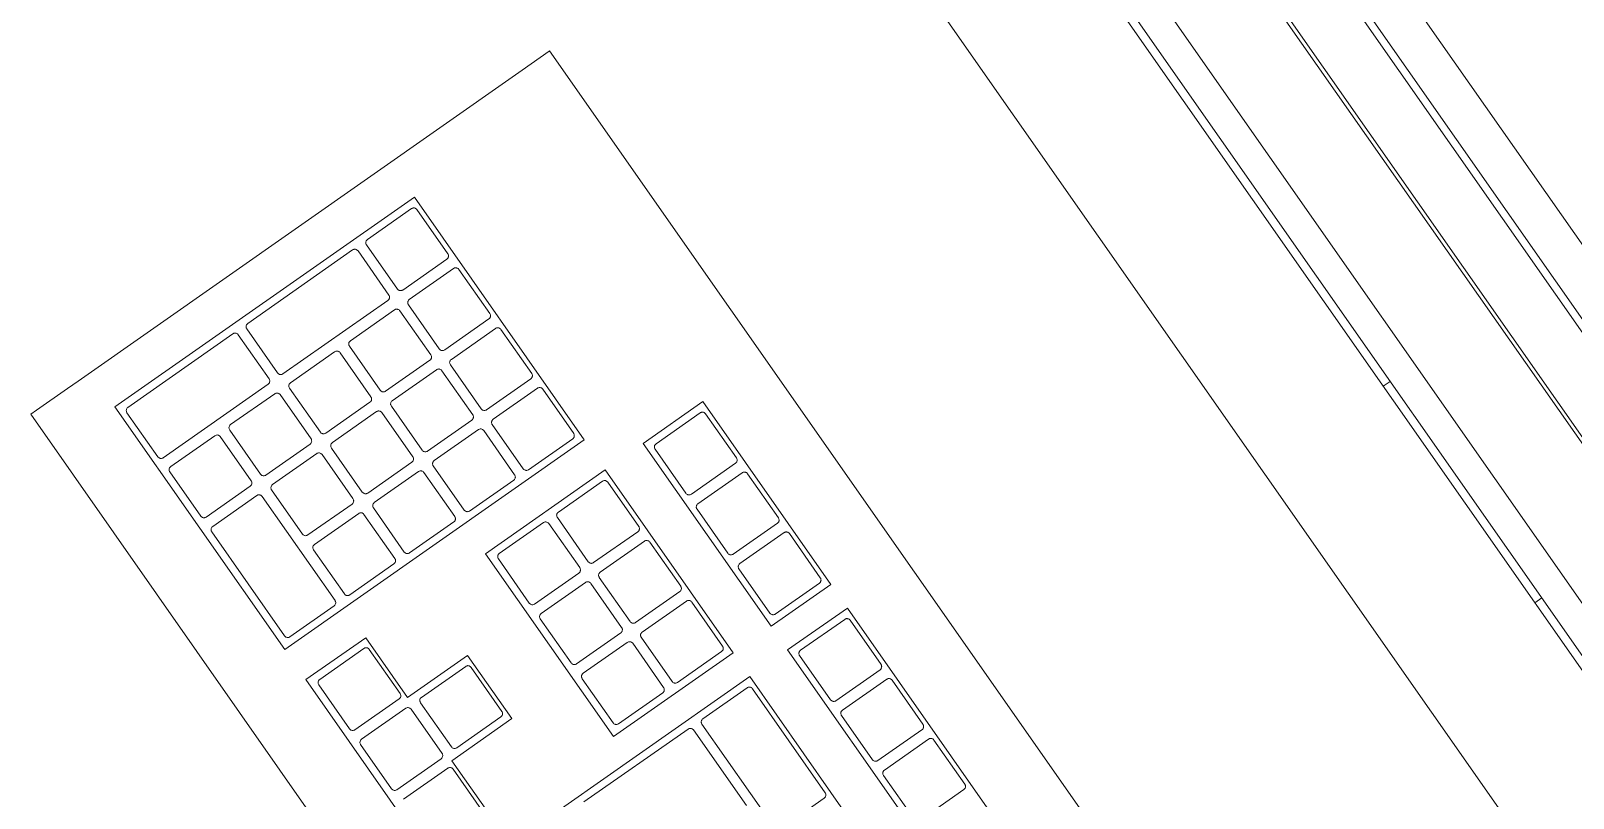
# Model space of a CAD drawing. Header units: inches. Extents: x 1 to 4637, y -664 to 702.
# Drawn here: x 2213.52 to 2229.3, y -300.97 to -293.12 of the extents above; entities that cross this region are included whole.
import ezdxf

# ---------------------------------------------------------------- set-up
doc = ezdxf.new("R2010")
doc.units = ezdxf.units.IN
doc.header["$MEASUREMENT"] = 0
doc.layers.add('I-FURN', color=30, linetype='Continuous', lineweight=9)

# ---------------------------------------------------------------- blocks, each defined once
blk = doc.blocks.new('Desk - Group 1 - No Side Chairs-V16-New Construction - Tel_Data_Elec Plan')
at = {"layer": 'I-FURN'}
for p, q in [((23.736, 25.927), (3.337, 11.643)), ((24.302, 25.788), (3.275, 11.065)), ((24.346, 25.725), (3.319, 11.001)), ((24.346, 25.725), (3.319, 11.001)), ((24.699, 25.221), (3.672, 10.497)), ((4.118, 10.764), (24.296, 24.892)), ((4.407, 9.447), (25.435, 24.17)), ((4.408, 9.447), (25.435, 24.17)), ((4.656, 9.996), (24.834, 24.124)), ((21.446, 21.272), (8.495, 12.204)), ((9.36, 10.969), (22.311, 20.037)), ((25.267, 17.82), (10.432, 7.432)), ((16.029, 17.584), (16.078, 17.514)), ((13.863, 15.963), (13.814, 16.033)), ((16.832, 9.48), (26.055, 15.939)), ((14.15, 2.123), (28.985, 12.511)), ((16.132, 10.48), (18.615, 12.219)), ((17.483, 11.365), (17.935, 11.681)), ((19.044, 11.606), (16.561, 9.867)), ((17.989, 11.671), (18.306, 11.219)), ((16.87, 10.936), (17.322, 11.252)), ((17.377, 11.242), (17.693, 10.79)), ((17.79, 10.858), (17.473, 11.31)), ((18.296, 11.164), (17.845, 10.848)), ((16.258, 10.507), (16.709, 10.823)), ((16.764, 10.813), (17.08, 10.361)), ((17.177, 10.429), (16.861, 10.881)), ((17.684, 10.735), (17.232, 10.419)), ((16.561, 9.867), (16.132, 10.48)), ((16.564, 10), (16.248, 10.452)), ((14.02, 9.001), (15.89, 10.311)), ((15.89, 10.311), (16.319, 9.698)), ((17.071, 10.306), (16.619, 9.99)), ((15.371, 9.886), (15.822, 10.202)), ((15.877, 10.192), (16.194, 9.74)), ((16.958, 9.507), (18.022, 10.252)), ((18.077, 10.242), (18.393, 9.79)), ((15.678, 9.379), (15.361, 9.831)), ((16.319, 9.698), (14.449, 8.388)), ((14.758, 9.457), (15.209, 9.773)), ((15.264, 9.763), (15.581, 9.311)), ((16.184, 9.685), (15.732, 9.369)), ((18.384, 9.735), (17.319, 8.99)), ((18.977, 6.417), (16.832, 9.48)), ((14.145, 9.028), (14.597, 9.344)), ((14.651, 9.334), (14.968, 8.882)), ((15.065, 8.95), (14.748, 9.402)), ((17.265, 9), (16.948, 9.452)), ((17.38, 8.903), (18.154, 9.445)), ((14.72, 8.001), (16.59, 9.311)), ((15.571, 9.256), (15.12, 8.94)), ((16.071, 8.886), (16.522, 9.202)), ((16.577, 9.192), (16.894, 8.74)), ((16.59, 9.311), (17.448, 8.086)), ((14.449, 8.388), (14.02, 9.001)), ((14.452, 8.521), (14.135, 8.973)), ((18.116, 7.783), (17.371, 8.848)), ((14.958, 8.827), (14.507, 8.511)), ((15.458, 8.457), (15.909, 8.773)), ((15.964, 8.763), (16.281, 8.311)), ((16.378, 8.379), (16.061, 8.831)), ((16.884, 8.685), (16.432, 8.369)), ((16.493, 8.282), (16.945, 8.598)), ((17, 8.589), (17.316, 8.136)), ((15.765, 7.95), (15.448, 8.402)), ((14.845, 8.028), (15.297, 8.344)), ((15.352, 8.334), (15.668, 7.882)), ((16.271, 8.256), (15.82, 7.94)), ((16.8, 7.775), (16.484, 8.227)), ((17.448, 8.086), (15.578, 6.776)), ((15.881, 7.853), (16.332, 8.169)), ((16.387, 8.16), (16.704, 7.707)), ((17.307, 8.082), (16.855, 7.765)), ((15.578, 6.776), (14.72, 8.001)), ((15.152, 7.521), (14.836, 7.973)), ((11.93, 6.048), (14.413, 7.787)), ((14.413, 7.787), (16.558, 4.723)), ((15.658, 7.827), (15.207, 7.511)), ((15.268, 7.424), (15.719, 7.74)), ((16.188, 7.346), (15.871, 7.798)), ((13.894, 7.362), (14.345, 7.678)), ((14.4, 7.668), (14.717, 7.216)), ((15.774, 7.73), (16.091, 7.278)), ((16.694, 7.653), (16.243, 7.336)), ((10.435, 7.428), (10.432, 7.432)), ((10.63, 7.15), (10.435, 7.428)), ((14.201, 6.855), (13.884, 7.307)), ((15.575, 6.917), (15.258, 7.369)), ((10.677, 7.082), (10.63, 7.15)), ((13.281, 6.933), (13.733, 7.249)), ((13.787, 7.239), (14.104, 6.787)), ((14.707, 7.161), (14.256, 6.845)), ((16.081, 7.223), (15.63, 6.907)), ((13.811, 2.607), (10.677, 7.082)), ((14.317, 6.758), (14.768, 7.074)), ((14.823, 7.064), (15.14, 6.612)), ((16.619, 6.592), (17.264, 7.044)), ((17.264, 7.044), (17.694, 6.431)), ((12.668, 6.504), (13.12, 6.82)), ((13.175, 6.81), (13.491, 6.358)), ((13.588, 6.426), (13.271, 6.878)), ((16.739, 6.628), (17.19, 6.944)), ((17.245, 6.934), (17.562, 6.482)), ((17.694, 6.431), (18.306, 6.86)), ((14.094, 6.732), (13.643, 6.416)), ((13.704, 6.329), (14.155, 6.645)), ((14.21, 6.635), (14.527, 6.183)), ((14.624, 6.251), (14.307, 6.703)), ((17.781, 6.444), (18.232, 6.76)), ((15.13, 6.557), (14.678, 6.241)), ((17.049, 5.979), (16.619, 6.592)), ((17.046, 6.121), (16.729, 6.573)), ((12.056, 6.074), (12.507, 6.391)), ((12.562, 6.381), (12.879, 5.929)), ((12.975, 5.996), (12.659, 6.449)), ((14.746, 6.145), (15.197, 6.461)), ((15.252, 6.452), (15.569, 5.999)), ((17.552, 6.427), (17.101, 6.111)), ((17.168, 6.015), (17.619, 6.331)), ((17.674, 6.321), (17.991, 5.869)), ((18.088, 5.937), (17.771, 6.389)), ((13.482, 6.303), (13.03, 5.987)), ((13.091, 5.9), (13.543, 6.216)), ((13.597, 6.206), (13.914, 5.754)), ((14.011, 5.822), (13.694, 6.274)), ((18.735, 6.247), (16.865, 4.938)), ((14.075, 2.984), (11.93, 6.048)), ((12.363, 5.567), (12.046, 6.02)), ((14.517, 6.128), (14.066, 5.812)), ((14.133, 5.716), (14.584, 6.032)), ((14.639, 6.023), (14.956, 5.57)), ((15.053, 5.638), (14.736, 6.09)), ((12.869, 5.874), (12.417, 5.558)), ((13.398, 5.393), (13.081, 5.845)), ((15.559, 5.945), (15.107, 5.628)), ((15.175, 5.532), (15.626, 5.849)), ((16.436, 5.55), (17.049, 5.979)), ((16.555, 5.586), (17.007, 5.902)), ((17.061, 5.892), (17.378, 5.44)), ((17.475, 5.508), (17.158, 5.96)), ((12.478, 5.471), (12.93, 5.787)), ((12.985, 5.777), (13.737, 4.703)), ((13.904, 5.699), (13.453, 5.383)), ((15.681, 5.839), (15.998, 5.387)), ((17.981, 5.814), (17.53, 5.498)), ((13.52, 5.287), (13.972, 5.603)), ((14.026, 5.593), (14.343, 5.141)), ((14.44, 5.209), (14.123, 5.661)), ((16.865, 4.938), (16.436, 5.55)), ((16.862, 5.079), (16.545, 5.531)), ((13.221, 4.342), (12.469, 5.416)), ((14.946, 5.515), (14.495, 5.199)), ((14.562, 5.103), (15.013, 5.419)), ((15.068, 5.41), (15.385, 4.958)), ((15.482, 5.025), (15.165, 5.478)), ((17.368, 5.385), (16.917, 5.069)), ((13.827, 4.78), (13.51, 5.232)), ((14.991, 4.491), (16.055, 5.236)), ((15.988, 5.332), (15.536, 5.016)), ((16.11, 5.226), (16.427, 4.774)), ((14.333, 5.086), (13.882, 4.77)), ((13.949, 4.674), (14.401, 4.99)), ((14.456, 4.981), (14.772, 4.529)), ((14.869, 4.596), (14.552, 5.048)), ((15.375, 4.903), (14.924, 4.587)), ((13.727, 4.648), (13.275, 4.332)), ((14.256, 4.167), (13.94, 4.619)), ((16.558, 4.723), (14.075, 2.984)), ((16.417, 4.719), (15.353, 3.974)), ((13.336, 4.245), (13.788, 4.561)), ((13.843, 4.552), (14.595, 3.478)), ((14.762, 4.474), (14.311, 4.158)), ((15.298, 3.984), (14.981, 4.436)), ((14.378, 4.062), (14.83, 4.378)), ((14.885, 4.368), (15.201, 3.916)), ((14.079, 3.116), (13.327, 4.19)), ((14.685, 3.554), (14.369, 4.007)), ((15.192, 3.861), (14.74, 3.545)), ((14.585, 3.423), (14.134, 3.107)), ((13.887, 2.498), (13.811, 2.607)), ((14.109, 2.181), (13.887, 2.498)), ((14.15, 2.123), (14.109, 2.181))]:
    blk.add_line(p, q, dxfattribs=at)
for points in [[(17.935, 11.681), (17.937, 11.683), (17.944, 11.686), (17.954, 11.688), (17.964, 11.688), (17.974, 11.685), (17.983, 11.679), (17.987, 11.674), (17.989, 11.671)], [(17.473, 11.31), (17.471, 11.313), (17.468, 11.319), (17.466, 11.329), (17.466, 11.339), (17.469, 11.349), (17.475, 11.358), (17.48, 11.363), (17.483, 11.365)], [(17.322, 11.252), (17.325, 11.254), (17.331, 11.257), (17.341, 11.259), (17.352, 11.259), (17.362, 11.256), (17.37, 11.25), (17.375, 11.245), (17.377, 11.242)], [(16.861, 10.881), (16.859, 10.884), (16.856, 10.89), (16.853, 10.9), (16.854, 10.91), (16.857, 10.92), (16.862, 10.929), (16.867, 10.934), (16.87, 10.936)], [(16.709, 10.823), (16.712, 10.825), (16.718, 10.828), (16.729, 10.83), (16.739, 10.83), (16.749, 10.826), (16.757, 10.821), (16.762, 10.816), (16.764, 10.813)], [(16.248, 10.452), (16.246, 10.455), (16.243, 10.461), (16.24, 10.471), (16.241, 10.481), (16.244, 10.491), (16.249, 10.5), (16.255, 10.505), (16.258, 10.507)], [(15.822, 10.202), (15.825, 10.204), (15.831, 10.207), (15.842, 10.209), (15.852, 10.209), (15.862, 10.205), (15.87, 10.2), (15.875, 10.195), (15.877, 10.192)], [(15.361, 9.831), (15.359, 9.834), (15.356, 9.84), (15.354, 9.85), (15.354, 9.86), (15.357, 9.87), (15.363, 9.879), (15.368, 9.884), (15.371, 9.886)], [(15.209, 9.773), (15.212, 9.775), (15.219, 9.778), (15.229, 9.78), (15.239, 9.78), (15.249, 9.776), (15.258, 9.771), (15.262, 9.766), (15.264, 9.763)], [(16.948, 9.452), (16.946, 9.455), (16.942, 9.463), (16.94, 9.475), (16.942, 9.487), (16.948, 9.499), (16.954, 9.505), (16.958, 9.507)], [(14.597, 9.344), (14.6, 9.346), (14.606, 9.349), (14.616, 9.351), (14.627, 9.351), (14.636, 9.347), (14.645, 9.342), (14.65, 9.337), (14.651, 9.334)], [(14.748, 9.402), (14.746, 9.405), (14.743, 9.411), (14.741, 9.421), (14.741, 9.431), (14.744, 9.441), (14.75, 9.45), (14.755, 9.455), (14.758, 9.457)], [(14.135, 8.973), (14.134, 8.975), (14.13, 8.981), (14.128, 8.991), (14.128, 9.002), (14.131, 9.012), (14.137, 9.021), (14.142, 9.026), (14.145, 9.028)], [(16.061, 8.831), (16.059, 8.834), (16.055, 8.842), (16.053, 8.854), (16.055, 8.866), (16.061, 8.878), (16.067, 8.884), (16.071, 8.886)], [(17.371, 8.848), (17.368, 8.852), (17.365, 8.859), (17.363, 8.871), (17.365, 8.884), (17.371, 8.895), (17.377, 8.901), (17.38, 8.903)], [(16.894, 8.74), (16.896, 8.737), (16.9, 8.729), (16.901, 8.717), (16.899, 8.705), (16.893, 8.694), (16.887, 8.688), (16.884, 8.685)], [(15.448, 8.402), (15.446, 8.405), (15.442, 8.413), (15.44, 8.425), (15.443, 8.437), (15.448, 8.449), (15.454, 8.454), (15.458, 8.457)], [(16.281, 8.311), (16.283, 8.308), (16.287, 8.3), (16.289, 8.288), (16.287, 8.276), (16.281, 8.265), (16.275, 8.259), (16.271, 8.256)], [(16.484, 8.227), (16.481, 8.231), (16.478, 8.238), (16.476, 8.25), (16.478, 8.263), (16.484, 8.274), (16.49, 8.28), (16.493, 8.282)], [(17.316, 8.136), (17.319, 8.133), (17.322, 8.126), (17.324, 8.113), (17.322, 8.101), (17.316, 8.09), (17.31, 8.084), (17.307, 8.082)], [(14.836, 7.973), (14.833, 7.976), (14.83, 7.984), (14.828, 7.996), (14.83, 8.008), (14.836, 8.019), (14.842, 8.025), (14.845, 8.028)], [(15.668, 7.882), (15.67, 7.879), (15.674, 7.871), (15.676, 7.859), (15.674, 7.847), (15.668, 7.836), (15.662, 7.83), (15.658, 7.827)], [(15.871, 7.798), (15.869, 7.802), (15.865, 7.809), (15.863, 7.821), (15.865, 7.834), (15.871, 7.845), (15.877, 7.851), (15.881, 7.853)], [(16.704, 7.707), (16.706, 7.704), (16.71, 7.697), (16.711, 7.684), (16.709, 7.672), (16.703, 7.661), (16.697, 7.655), (16.694, 7.653)], [(15.258, 7.369), (15.256, 7.373), (15.252, 7.38), (15.251, 7.392), (15.253, 7.405), (15.258, 7.416), (15.265, 7.422), (15.268, 7.424)], [(13.884, 7.307), (13.882, 7.31), (13.878, 7.318), (13.876, 7.33), (13.878, 7.342), (13.884, 7.353), (13.89, 7.359), (13.894, 7.362)], [(16.091, 7.278), (16.093, 7.275), (16.097, 7.267), (16.099, 7.255), (16.097, 7.243), (16.091, 7.232), (16.085, 7.226), (16.081, 7.223)], [(14.717, 7.216), (14.719, 7.213), (14.723, 7.205), (14.725, 7.193), (14.722, 7.181), (14.717, 7.169), (14.711, 7.163), (14.707, 7.161)], [(13.271, 6.878), (13.269, 6.881), (13.265, 6.888), (13.264, 6.901), (13.266, 6.913), (13.272, 6.924), (13.278, 6.93), (13.281, 6.933)], [(14.104, 6.787), (14.106, 6.784), (14.11, 6.776), (14.112, 6.764), (14.11, 6.751), (14.104, 6.74), (14.098, 6.734), (14.094, 6.732)], [(14.307, 6.703), (14.305, 6.706), (14.301, 6.714), (14.299, 6.726), (14.301, 6.738), (14.307, 6.75), (14.313, 6.755), (14.317, 6.758)], [(12.659, 6.449), (12.656, 6.452), (12.653, 6.459), (12.651, 6.472), (12.653, 6.484), (12.659, 6.495), (12.665, 6.501), (12.668, 6.504)], [(15.14, 6.612), (15.142, 6.609), (15.146, 6.601), (15.147, 6.589), (15.145, 6.577), (15.139, 6.566), (15.133, 6.56), (15.13, 6.557)], [(16.729, 6.573), (16.727, 6.576), (16.723, 6.584), (16.721, 6.596), (16.724, 6.608), (16.729, 6.619), (16.735, 6.625), (16.739, 6.628)], [(17.562, 6.482), (17.564, 6.478), (17.568, 6.471), (17.57, 6.459), (17.567, 6.446), (17.562, 6.435), (17.555, 6.429), (17.552, 6.427)], [(13.491, 6.358), (13.494, 6.354), (13.497, 6.347), (13.499, 6.335), (13.497, 6.322), (13.491, 6.311), (13.485, 6.305), (13.482, 6.303)], [(13.694, 6.274), (13.692, 6.277), (13.688, 6.285), (13.686, 6.297), (13.688, 6.309), (13.694, 6.321), (13.7, 6.326), (13.704, 6.329)], [(17.771, 6.389), (17.769, 6.392), (17.765, 6.4), (17.763, 6.412), (17.765, 6.425), (17.771, 6.436), (17.777, 6.442), (17.781, 6.444)], [(14.527, 6.183), (14.529, 6.18), (14.533, 6.172), (14.535, 6.16), (14.532, 6.148), (14.527, 6.136), (14.521, 6.131), (14.517, 6.128)], [(12.046, 6.02), (12.044, 6.023), (12.04, 6.03), (12.038, 6.043), (12.04, 6.055), (12.046, 6.066), (12.052, 6.072), (12.056, 6.074)], [(14.736, 6.09), (14.734, 6.094), (14.73, 6.101), (14.728, 6.113), (14.73, 6.126), (14.736, 6.137), (14.742, 6.143), (14.746, 6.145)], [(15.569, 5.999), (15.571, 5.996), (15.575, 5.989), (15.576, 5.976), (15.574, 5.964), (15.568, 5.953), (15.562, 5.947), (15.559, 5.945)], [(17.158, 5.96), (17.156, 5.963), (17.152, 5.971), (17.15, 5.983), (17.153, 5.996), (17.158, 6.007), (17.164, 6.012), (17.168, 6.015)], [(12.879, 5.929), (12.881, 5.925), (12.884, 5.918), (12.886, 5.906), (12.884, 5.893), (12.878, 5.882), (12.872, 5.876), (12.869, 5.874)], [(13.081, 5.845), (13.079, 5.848), (13.075, 5.856), (13.074, 5.868), (13.076, 5.88), (13.082, 5.891), (13.088, 5.897), (13.091, 5.9)], [(17.991, 5.869), (17.993, 5.866), (17.997, 5.858), (17.999, 5.846), (17.996, 5.833), (17.991, 5.822), (17.985, 5.817), (17.981, 5.814)], [(13.914, 5.754), (13.916, 5.751), (13.92, 5.743), (13.922, 5.731), (13.92, 5.719), (13.914, 5.707), (13.908, 5.702), (13.904, 5.699)], [(14.123, 5.661), (14.121, 5.665), (14.117, 5.672), (14.115, 5.684), (14.118, 5.697), (14.123, 5.708), (14.129, 5.714), (14.133, 5.716)], [(14.956, 5.57), (14.958, 5.567), (14.962, 5.559), (14.964, 5.547), (14.961, 5.535), (14.956, 5.524), (14.95, 5.518), (14.946, 5.515)], [(15.165, 5.478), (15.163, 5.481), (15.159, 5.488), (15.157, 5.501), (15.159, 5.513), (15.165, 5.524), (15.171, 5.53), (15.175, 5.532)], [(16.545, 5.531), (16.543, 5.534), (16.539, 5.542), (16.538, 5.554), (16.54, 5.567), (16.546, 5.578), (16.552, 5.583), (16.555, 5.586)], [(12.469, 5.416), (12.466, 5.419), (12.463, 5.427), (12.461, 5.439), (12.463, 5.451), (12.469, 5.462), (12.475, 5.468), (12.478, 5.471)], [(15.998, 5.387), (16, 5.383), (16.004, 5.376), (16.005, 5.363), (16.003, 5.351), (15.997, 5.34), (15.991, 5.334), (15.988, 5.332)], [(17.378, 5.44), (17.38, 5.437), (17.384, 5.429), (17.386, 5.417), (17.384, 5.404), (17.378, 5.393), (17.372, 5.388), (17.368, 5.385)], [(13.51, 5.232), (13.508, 5.236), (13.504, 5.243), (13.503, 5.255), (13.505, 5.268), (13.511, 5.279), (13.517, 5.285), (13.52, 5.287)], [(14.343, 5.141), (14.345, 5.138), (14.349, 5.13), (14.351, 5.118), (14.349, 5.106), (14.343, 5.095), (14.337, 5.089), (14.333, 5.086)], [(14.552, 5.048), (14.55, 5.052), (14.546, 5.059), (14.544, 5.072), (14.547, 5.084), (14.553, 5.095), (14.559, 5.101), (14.562, 5.103)], [(15.385, 4.958), (15.387, 4.954), (15.391, 4.947), (15.393, 4.934), (15.391, 4.922), (15.385, 4.911), (15.379, 4.905), (15.375, 4.903)], [(16.427, 4.774), (16.429, 4.771), (16.433, 4.763), (16.434, 4.751), (16.432, 4.738), (16.426, 4.727), (16.42, 4.721), (16.417, 4.719)], [(13.737, 4.703), (13.739, 4.7), (13.743, 4.692), (13.744, 4.68), (13.742, 4.668), (13.736, 4.657), (13.73, 4.651), (13.727, 4.648)], [(13.94, 4.619), (13.937, 4.623), (13.934, 4.63), (13.932, 4.643), (13.934, 4.655), (13.94, 4.666), (13.946, 4.672), (13.949, 4.674)], [(14.772, 4.529), (14.775, 4.525), (14.778, 4.518), (14.78, 4.505), (14.778, 4.493), (14.772, 4.482), (14.766, 4.476), (14.762, 4.474)], [(14.981, 4.436), (14.979, 4.439), (14.975, 4.447), (14.974, 4.459), (14.976, 4.471), (14.982, 4.482), (14.988, 4.488), (14.991, 4.491)], [(13.327, 4.19), (13.324, 4.194), (13.321, 4.201), (13.319, 4.214), (13.321, 4.226), (13.327, 4.237), (13.333, 4.243), (13.336, 4.245)], [(14.369, 4.007), (14.366, 4.01), (14.363, 4.018), (14.361, 4.03), (14.363, 4.042), (14.369, 4.053), (14.375, 4.059), (14.378, 4.062)], [(15.201, 3.916), (15.204, 3.912), (15.207, 3.905), (15.209, 3.893), (15.207, 3.88), (15.201, 3.869), (15.195, 3.863), (15.192, 3.861)], [(14.595, 3.478), (14.597, 3.474), (14.601, 3.467), (14.602, 3.454), (14.6, 3.442), (14.594, 3.431), (14.588, 3.425), (14.585, 3.423)]]:
    blk.add_open_spline(points, degree=3, dxfattribs=at)
for points, knots in [([(17.693, 10.79), (17.696, 10.787), (17.699, 10.779), (17.701, 10.769), (17.7, 10.761), (17.698, 10.753), (17.693, 10.744), (17.687, 10.738), (17.684, 10.735)], [0, 0, 0, 0, 0.2, 0.4, 0.5, 0.6, 0.8, 1, 1, 1, 1]), ([(17.845, 10.848), (17.841, 10.846), (17.834, 10.842), (17.822, 10.84), (17.812, 10.842), (17.8, 10.847), (17.793, 10.853), (17.79, 10.858)], [0, 0, 0, 0, 0.2, 0.4, 0.55, 0.7, 1, 1, 1, 1]), ([(17.232, 10.419), (17.229, 10.417), (17.221, 10.413), (17.209, 10.411), (17.199, 10.413), (17.188, 10.417), (17.181, 10.424), (17.177, 10.429)], [0, 0, 0, 0, 0.2, 0.4, 0.55, 0.7, 1, 1, 1, 1]), ([(17.08, 10.361), (17.083, 10.358), (17.086, 10.35), (17.088, 10.34), (17.087, 10.332), (17.085, 10.324), (17.08, 10.314), (17.074, 10.309), (17.071, 10.306)], [0, 0, 0, 0, 0.2, 0.4, 0.5, 0.6, 0.8, 1, 1, 1, 1]), ([(18.022, 10.252), (18.025, 10.255), (18.033, 10.258), (18.044, 10.26), (18.055, 10.258), (18.066, 10.254), (18.073, 10.247), (18.077, 10.242)], [0, 0, 0, 0, 0.2, 0.4, 0.55, 0.7, 1, 1, 1, 1]), ([(16.619, 9.99), (16.616, 9.988), (16.608, 9.984), (16.597, 9.982), (16.586, 9.984), (16.575, 9.988), (16.568, 9.995), (16.564, 10)], [0, 0, 0, 0, 0.2, 0.4, 0.55, 0.7, 1, 1, 1, 1]), ([(16.194, 9.74), (16.196, 9.737), (16.2, 9.729), (16.201, 9.719), (16.2, 9.711), (16.198, 9.703), (16.194, 9.693), (16.187, 9.688), (16.184, 9.685)], [0, 0, 0, 0, 0.2, 0.4, 0.5, 0.6, 0.8, 1, 1, 1, 1]), ([(15.732, 9.369), (15.729, 9.367), (15.721, 9.363), (15.71, 9.361), (15.7, 9.363), (15.688, 9.367), (15.681, 9.374), (15.678, 9.379)], [0, 0, 0, 0, 0.2, 0.4, 0.55, 0.7, 1, 1, 1, 1]), ([(15.581, 9.311), (15.583, 9.308), (15.587, 9.3), (15.588, 9.29), (15.588, 9.282), (15.586, 9.274), (15.581, 9.264), (15.575, 9.258), (15.571, 9.256)], [0, 0, 0, 0, 0.2, 0.4, 0.5, 0.6, 0.8, 1, 1, 1, 1]), ([(16.522, 9.202), (16.526, 9.204), (16.533, 9.208), (16.545, 9.21), (16.555, 9.208), (16.566, 9.204), (16.574, 9.197), (16.577, 9.192)], [0, 0, 0, 0, 0.2, 0.4, 0.55, 0.7, 1, 1, 1, 1]), ([(17.319, 8.99), (17.316, 8.988), (17.308, 8.984), (17.297, 8.983), (17.287, 8.984), (17.275, 8.989), (17.268, 8.995), (17.265, 9)], [0, 0, 0, 0, 0.2, 0.4, 0.55, 0.7, 1, 1, 1, 1]), ([(14.968, 8.882), (14.97, 8.879), (14.974, 8.871), (14.976, 8.861), (14.975, 8.853), (14.973, 8.845), (14.968, 8.835), (14.962, 8.829), (14.958, 8.827)], [0, 0, 0, 0, 0.2, 0.4, 0.5, 0.6, 0.8, 1, 1, 1, 1]), ([(15.12, 8.94), (15.116, 8.937), (15.109, 8.934), (15.097, 8.932), (15.087, 8.934), (15.075, 8.938), (15.068, 8.945), (15.065, 8.95)], [0, 0, 0, 0, 0.2, 0.4, 0.55, 0.7, 1, 1, 1, 1]), ([(15.909, 8.773), (15.913, 8.775), (15.92, 8.779), (15.932, 8.781), (15.942, 8.779), (15.954, 8.775), (15.961, 8.768), (15.964, 8.763)], [0, 0, 0, 0, 0.2, 0.4, 0.55, 0.7, 1, 1, 1, 1]), ([(16.945, 8.598), (16.948, 8.601), (16.956, 8.604), (16.967, 8.606), (16.978, 8.604), (16.989, 8.6), (16.996, 8.594), (17, 8.589)], [0, 0, 0, 0, 0.2, 0.4, 0.55, 0.7, 1, 1, 1, 1]), ([(14.507, 8.511), (14.504, 8.508), (14.496, 8.505), (14.484, 8.503), (14.474, 8.505), (14.463, 8.509), (14.456, 8.516), (14.452, 8.521)], [0, 0, 0, 0, 0.2, 0.4, 0.55, 0.7, 1, 1, 1, 1]), ([(16.432, 8.369), (16.429, 8.367), (16.421, 8.363), (16.41, 8.362), (16.4, 8.363), (16.388, 8.368), (16.381, 8.374), (16.378, 8.379)], [0, 0, 0, 0, 0.2, 0.4, 0.55, 0.7, 1, 1, 1, 1]), ([(15.297, 8.344), (15.3, 8.346), (15.308, 8.35), (15.319, 8.352), (15.329, 8.35), (15.341, 8.346), (15.348, 8.339), (15.352, 8.334)], [0, 0, 0, 0, 0.2, 0.4, 0.55, 0.7, 1, 1, 1, 1]), ([(16.332, 8.169), (16.336, 8.172), (16.343, 8.175), (16.355, 8.177), (16.365, 8.175), (16.376, 8.171), (16.384, 8.165), (16.387, 8.16)], [0, 0, 0, 0, 0.2, 0.4, 0.55, 0.7, 1, 1, 1, 1]), ([(15.82, 7.94), (15.816, 7.938), (15.809, 7.934), (15.797, 7.933), (15.787, 7.934), (15.775, 7.939), (15.768, 7.945), (15.765, 7.95)], [0, 0, 0, 0, 0.2, 0.4, 0.55, 0.7, 1, 1, 1, 1]), ([(15.719, 7.74), (15.723, 7.743), (15.73, 7.746), (15.742, 7.748), (15.752, 7.746), (15.764, 7.742), (15.771, 7.736), (15.774, 7.73)], [0, 0, 0, 0, 0.2, 0.4, 0.55, 0.7, 1, 1, 1, 1]), ([(16.855, 7.765), (16.852, 7.763), (16.844, 7.759), (16.833, 7.758), (16.823, 7.759), (16.811, 7.764), (16.804, 7.77), (16.8, 7.775)], [0, 0, 0, 0, 0.2, 0.4, 0.55, 0.7, 1, 1, 1, 1]), ([(14.345, 7.678), (14.349, 7.68), (14.356, 7.684), (14.368, 7.685), (14.378, 7.684), (14.39, 7.679), (14.397, 7.673), (14.4, 7.668)], [0, 0, 0, 0, 0.2, 0.4, 0.55, 0.7, 1, 1, 1, 1]), ([(15.207, 7.511), (15.204, 7.509), (15.196, 7.505), (15.185, 7.503), (15.174, 7.505), (15.163, 7.509), (15.156, 7.516), (15.152, 7.521)], [0, 0, 0, 0, 0.2, 0.4, 0.55, 0.7, 1, 1, 1, 1]), ([(16.243, 7.336), (16.239, 7.334), (16.232, 7.33), (16.22, 7.329), (16.21, 7.33), (16.198, 7.335), (16.191, 7.341), (16.188, 7.346)], [0, 0, 0, 0, 0.2, 0.4, 0.55, 0.7, 1, 1, 1, 1]), ([(13.733, 7.249), (13.736, 7.251), (13.744, 7.255), (13.755, 7.256), (13.765, 7.255), (13.777, 7.25), (13.784, 7.244), (13.787, 7.239)], [0, 0, 0, 0, 0.2, 0.4, 0.55, 0.7, 1, 1, 1, 1]), ([(14.768, 7.074), (14.771, 7.076), (14.779, 7.08), (14.791, 7.082), (14.801, 7.08), (14.812, 7.076), (14.819, 7.069), (14.823, 7.064)], [0, 0, 0, 0, 0.2, 0.4, 0.55, 0.7, 1, 1, 1, 1]), ([(17.19, 6.944), (17.194, 6.946), (17.201, 6.95), (17.216, 6.952), (17.232, 6.948), (17.242, 6.939), (17.245, 6.934)], [0.0012855, 0.0012855, 0.0012855, 0.0012855, 0.2, 0.4, 0.7, 1, 1, 1, 1]), ([(13.12, 6.82), (13.123, 6.822), (13.131, 6.826), (13.142, 6.827), (13.153, 6.826), (13.164, 6.821), (13.171, 6.815), (13.175, 6.81)], [0, 0, 0, 0, 0.2, 0.4, 0.55, 0.7, 1, 1, 1, 1]), ([(14.256, 6.845), (14.252, 6.843), (14.245, 6.839), (14.233, 6.837), (14.223, 6.839), (14.211, 6.843), (14.204, 6.85), (14.201, 6.855)], [0, 0, 0, 0, 0.2, 0.4, 0.55, 0.7, 1, 1, 1, 1]), ([(15.63, 6.907), (15.626, 6.905), (15.619, 6.901), (15.607, 6.9), (15.597, 6.901), (15.586, 6.906), (15.578, 6.912), (15.575, 6.917)], [0, 0, 0, 0, 0.2, 0.4, 0.55, 0.7, 1, 1, 1, 1]), ([(14.155, 6.645), (14.159, 6.647), (14.166, 6.651), (14.178, 6.653), (14.188, 6.651), (14.2, 6.647), (14.207, 6.64), (14.21, 6.635)], [0, 0, 0, 0, 0.2, 0.4, 0.55, 0.7, 1, 1, 1, 1]), ([(12.507, 6.391), (12.51, 6.393), (12.518, 6.397), (12.53, 6.398), (12.54, 6.397), (12.551, 6.392), (12.558, 6.386), (12.562, 6.381)], [0, 0, 0, 0, 0.2, 0.4, 0.55, 0.7, 1, 1, 1, 1]), ([(13.643, 6.416), (13.639, 6.413), (13.632, 6.41), (13.62, 6.408), (13.61, 6.41), (13.599, 6.414), (13.592, 6.421), (13.588, 6.426)], [0, 0, 0, 0, 0.2, 0.4, 0.55, 0.7, 1, 1, 1, 1]), ([(15.197, 6.461), (15.201, 6.464), (15.208, 6.467), (15.219, 6.469), (15.23, 6.467), (15.241, 6.463), (15.248, 6.457), (15.252, 6.452)], [0, 0, 0, 0, 0.2, 0.4, 0.55, 0.7, 1, 1, 1, 1]), ([(17.619, 6.331), (17.623, 6.333), (17.63, 6.337), (17.645, 6.339), (17.661, 6.335), (17.671, 6.326), (17.674, 6.321)], [0, 0, 0, 0, 0.2, 0.4, 0.7, 1, 1, 1, 1]), ([(13.543, 6.216), (13.546, 6.218), (13.554, 6.222), (13.565, 6.224), (13.575, 6.222), (13.587, 6.218), (13.594, 6.211), (13.597, 6.206)], [0, 0, 0, 0, 0.2, 0.4, 0.55, 0.7, 1, 1, 1, 1]), ([(14.678, 6.241), (14.675, 6.239), (14.667, 6.235), (14.656, 6.234), (14.646, 6.235), (14.634, 6.24), (14.627, 6.246), (14.624, 6.251)], [0, 0, 0, 0, 0.2, 0.4, 0.55, 0.7, 1, 1, 1, 1]), ([(14.584, 6.032), (14.588, 6.035), (14.595, 6.038), (14.607, 6.04), (14.617, 6.038), (14.629, 6.034), (14.636, 6.028), (14.639, 6.023)], [0, 0, 0, 0, 0.2, 0.4, 0.55, 0.7, 1, 1, 1, 1]), ([(17.101, 6.111), (17.097, 6.108), (17.09, 6.105), (17.075, 6.103), (17.059, 6.107), (17.049, 6.115), (17.046, 6.121)], [0, 0, 0, 0, 0.2, 0.4, 0.7, 1, 1, 1, 1]), ([(13.03, 5.987), (13.027, 5.984), (13.019, 5.981), (13.008, 5.979), (12.997, 5.981), (12.986, 5.985), (12.979, 5.991), (12.975, 5.996)], [0, 0, 0, 0, 0.2, 0.4, 0.55, 0.7, 1, 1, 1, 1]), ([(15.626, 5.849), (15.63, 5.851), (15.637, 5.855), (15.652, 5.857), (15.668, 5.852), (15.677, 5.844), (15.681, 5.839)], [0, 0, 0, 0, 0.2, 0.4, 0.7, 1, 1, 1, 1]), ([(17.007, 5.902), (17.01, 5.904), (17.018, 5.908), (17.032, 5.91), (17.048, 5.906), (17.058, 5.897), (17.061, 5.892)], [0, 0, 0, 0, 0.2, 0.4, 0.7, 1, 1, 1, 1]), ([(12.93, 5.787), (12.933, 5.789), (12.941, 5.793), (12.952, 5.794), (12.963, 5.793), (12.974, 5.788), (12.981, 5.782), (12.985, 5.777)], [0, 0, 0, 0, 0.2, 0.4, 0.55, 0.7, 1, 1, 1, 1]), ([(14.066, 5.812), (14.062, 5.81), (14.055, 5.806), (14.043, 5.804), (14.033, 5.806), (14.021, 5.81), (14.014, 5.817), (14.011, 5.822)], [0, 0, 0, 0, 0.2, 0.4, 0.55, 0.7, 1, 1, 1, 1]), ([(12.417, 5.558), (12.414, 5.555), (12.406, 5.552), (12.395, 5.55), (12.385, 5.552), (12.373, 5.556), (12.366, 5.562), (12.363, 5.567)], [0, 0, 0, 0, 0.2, 0.4, 0.55, 0.7, 1, 1, 1, 1]), ([(13.972, 5.603), (13.975, 5.606), (13.983, 5.609), (13.994, 5.611), (14.004, 5.609), (14.016, 5.605), (14.023, 5.599), (14.026, 5.593)], [0, 0, 0, 0, 0.2, 0.4, 0.55, 0.7, 1, 1, 1, 1]), ([(15.107, 5.628), (15.104, 5.626), (15.097, 5.622), (15.082, 5.62), (15.066, 5.625), (15.056, 5.633), (15.053, 5.638)], [0, 0, 0, 0, 0.2, 0.4, 0.7, 1, 1, 1, 1]), ([(13.453, 5.383), (13.449, 5.381), (13.442, 5.377), (13.43, 5.375), (13.42, 5.377), (13.409, 5.381), (13.402, 5.388), (13.398, 5.393)], [0, 0, 0, 0, 0.2, 0.4, 0.55, 0.7, 1, 1, 1, 1]), ([(15.013, 5.419), (15.017, 5.422), (15.024, 5.425), (15.039, 5.428), (15.055, 5.423), (15.065, 5.415), (15.068, 5.41)], [0, 0, 0, 0, 0.2, 0.4, 0.7, 1, 1, 1, 1]), ([(17.53, 5.498), (17.526, 5.496), (17.519, 5.492), (17.504, 5.49), (17.488, 5.494), (17.478, 5.503), (17.475, 5.508)], [0, 0, 0, 0, 0.2, 0.4, 0.7, 1, 1, 1, 1]), ([(14.495, 5.199), (14.491, 5.197), (14.484, 5.193), (14.469, 5.191), (14.453, 5.196), (14.443, 5.204), (14.44, 5.209)], [0, 0, 0, 0, 0.2, 0.4, 0.7, 1, 1, 1, 1]), ([(16.055, 5.236), (16.059, 5.238), (16.066, 5.242), (16.081, 5.244), (16.097, 5.24), (16.107, 5.231), (16.11, 5.226)], [0, 0, 0, 0, 0.2, 0.4, 0.7, 1, 1, 1, 1]), ([(16.917, 5.069), (16.914, 5.067), (16.906, 5.063), (16.892, 5.061), (16.875, 5.065), (16.866, 5.074), (16.862, 5.079)], [0, 0, 0, 0, 0.2, 0.4, 0.7, 1, 1, 1, 1]), ([(14.401, 4.99), (14.404, 4.993), (14.412, 4.996), (14.426, 4.998), (14.442, 4.994), (14.452, 4.986), (14.456, 4.981)], [0, 0, 0, 0, 0.2, 0.4, 0.7, 1, 1, 1, 1]), ([(15.536, 5.016), (15.533, 5.013), (15.526, 5.01), (15.511, 5.008), (15.495, 5.012), (15.485, 5.02), (15.482, 5.025)], [0, 0, 0, 0, 0.2, 0.4, 0.7, 1, 1, 1, 1]), ([(13.882, 4.77), (13.879, 4.768), (13.871, 4.764), (13.856, 4.762), (13.84, 4.767), (13.831, 4.775), (13.827, 4.78)], [0, 0, 0, 0, 0.2, 0.4, 0.7, 1, 1, 1, 1]), ([(14.924, 4.587), (14.92, 4.584), (14.913, 4.581), (14.898, 4.579), (14.882, 4.583), (14.872, 4.591), (14.869, 4.596)], [0, 0, 0, 0, 0.2, 0.4, 0.7, 1, 1, 1, 1]), ([(13.788, 4.561), (13.791, 4.564), (13.799, 4.567), (13.813, 4.569), (13.83, 4.565), (13.839, 4.557), (13.843, 4.552)], [0, 0, 0, 0, 0.2, 0.4, 0.7, 1, 1, 1, 1]), ([(13.275, 4.332), (13.272, 4.33), (13.265, 4.326), (13.25, 4.324), (13.234, 4.328), (13.224, 4.337), (13.221, 4.342)], [0, 0, 0, 0, 0.2, 0.4, 0.7, 1, 1, 1, 1]), ([(14.83, 4.378), (14.833, 4.38), (14.841, 4.384), (14.855, 4.386), (14.872, 4.381), (14.881, 4.373), (14.885, 4.368)], [0, 0, 0, 0, 0.2, 0.4, 0.7, 1, 1, 1, 1]), ([(14.311, 4.158), (14.308, 4.155), (14.3, 4.152), (14.286, 4.149), (14.269, 4.154), (14.26, 4.162), (14.256, 4.167)], [0, 0, 0, 0, 0.2, 0.4, 0.7, 1, 1, 1, 1]), ([(15.353, 3.974), (15.349, 3.971), (15.342, 3.968), (15.327, 3.966), (15.311, 3.97), (15.301, 3.978), (15.298, 3.984)], [0, 0, 0, 0, 0.2, 0.4, 0.7, 1, 1, 1, 1]), ([(14.74, 3.545), (14.737, 3.542), (14.729, 3.539), (14.715, 3.537), (14.698, 3.541), (14.689, 3.549), (14.685, 3.554)], [0, 0, 0, 0, 0.2, 0.4, 0.7, 1, 1, 1, 1]), ([(14.134, 3.107), (14.13, 3.104), (14.123, 3.101), (14.108, 3.099), (14.092, 3.103), (14.082, 3.111), (14.079, 3.116)], [0, 0, 0, 0, 0.2, 0.4, 0.7, 1, 1, 1, 1])]:
    blk.add_open_spline(points, degree=3, knots=knots, dxfattribs=at)

msp = doc.modelspace()

# ---------------------------------------------------------------- block references
at = {"layer": 'I-FURN', "rotation": 269.9999999999999}
msp.add_blockref('Desk - Group 1 - No Side Chairs-V16-New Construction - Tel_Data_Elec Plan', (2211.394, -282.89), dxfattribs=at)

doc.saveas('drawing.dxf')
